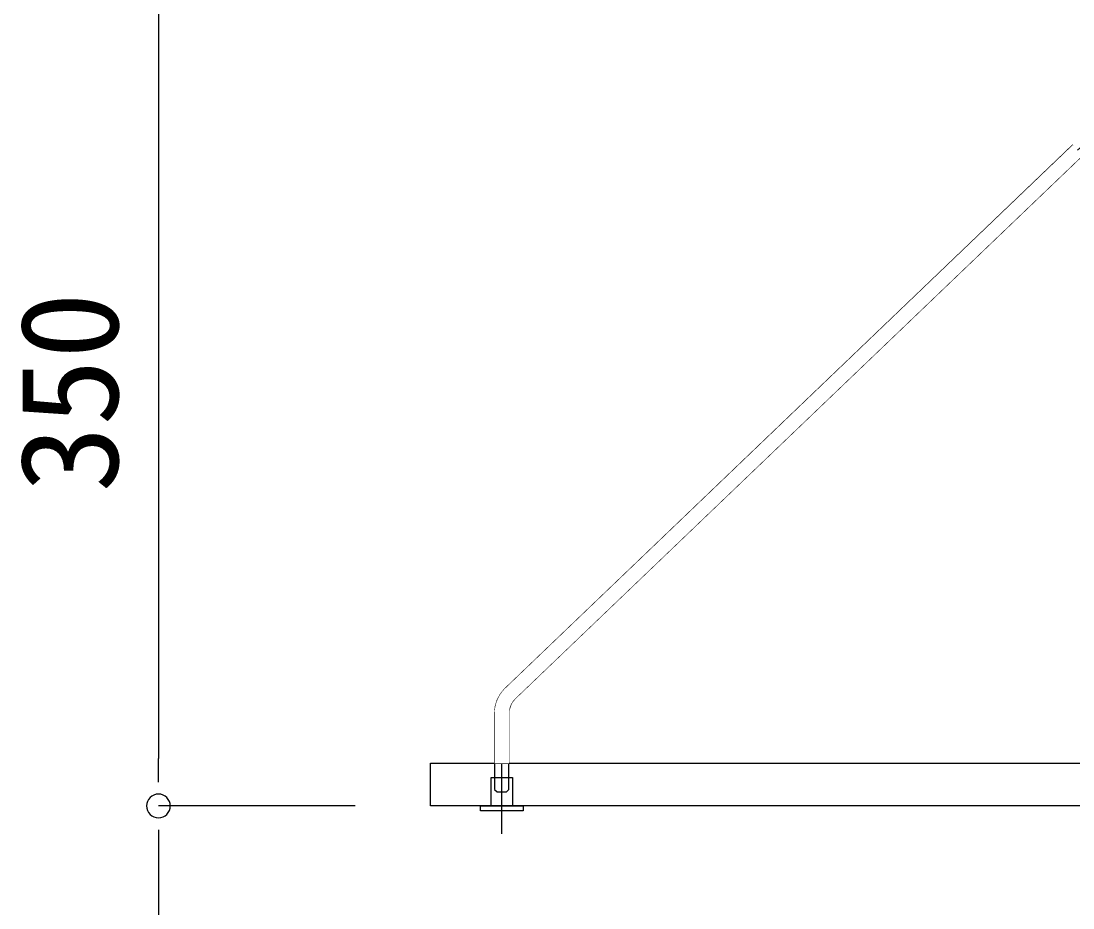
# Model space of a CAD drawing. Units: millimetres, scale not verified. Extents: x -4205 to 4205, y -2975 to 2975.
# Drawn here: x -919.1 to -476, y -942.6 to -568.8 of the extents above; entities that cross this region are included whole.
import ezdxf
from ezdxf.enums import TextEntityAlignment as Align

# ---------------------------------------------------------------- set-up
doc = ezdxf.new("R2010")
doc.units = ezdxf.units.MM
doc.header["$LTSCALE"] = 20
for name, color, linetype in [('0-0', 7, 'Continuous'), ('0-4', 3, 'Continuous'), ('0-5', 7, 'Continuous')]:
    doc.layers.add(name, color=color, linetype=linetype)
doc.styles.add('ＭＳ ゴシック', font='')
doc.styles.get('ＭＳ ゴシック').set_extended_font_data('MS Gothic')

msp = doc.modelspace()

# ---------------------------------------------------------------- linework, layer by layer
at = {"layer": '0-0'}
msp.add_line((-716.63, -901.6), (-716.63, -873.6), dxfattribs=at)
for points in [[(-716.63, -911.3), (-716.63, -855.6), (-452.02, -602.14)], [(-476.04, -621), (-715.39, -850.26), (-716.35, -851.34), (-717.19, -852.51), (-717.92, -853.76), (-718.53, -855.07), (-719.01, -856.43), (-719.35, -857.83), (-719.56, -859.26), (-719.63, -860.71), (-719.63, -881.6)], [(-713.63, -860.71), (-713.59, -859.85), (-713.47, -859.01), (-713.27, -858.17), (-712.99, -857.37), (-712.63, -856.59), (-712.21, -855.85), (-711.71, -855.15), (-711.15, -854.5), (-472.2, -625.62)], [(-719.63, -881.6), (-713.63, -881.6), (-713.63, -860.71)], [(-719.63, -881.6), (-719.63, -892.6), (-718.63, -893.6), (-714.63, -893.6), (-713.63, -892.6), (-713.63, -881.6)]]:
    msp.add_lwpolyline(points, dxfattribs=at)
for points in [[(-746.63, -881.6), (-446.63, -881.6), (-446.63, -899.6), (-746.63, -899.6)], [(-721.13, -887.6), (-712.13, -887.6), (-712.13, -899.6), (-721.13, -899.6)], [(-725.63, -899.6), (-707.63, -899.6), (-707.63, -901.6), (-725.63, -901.6)]]:
    msp.add_lwpolyline(points, close=True, dxfattribs=at)
at = {"layer": '0-4'}
for p, q in [((-861.24, -569.6), (-861.24, -879.6)), ((-778.38, -899.6), (-861.24, -899.6)), ((-778.38, -899.6), (-861.24, -899.6)), ((-861.24, -919.6), (-861.24, -1229.6))]:
    msp.add_line(p, q, dxfattribs=at)
at = {"layer": '0-5', "color": 3}
for p, q in [((-861.24, -559.6), (-861.24, -569.6)), ((-861.24, -889.6), (-861.24, -879.6)), ((-861.24, -909.6), (-861.24, -919.6))]:
    msp.add_line(p, q, dxfattribs=at)
at = {"layer": '0-5'}
for points in [[(-861.24, -894.6), (-862.21, -894.69), (-863.15, -894.98), (-864.02, -895.44), (-864.77, -896.06), (-865.4, -896.82), (-865.86, -897.68), (-866.14, -898.62), (-866.24, -899.6), (-866.14, -900.57), (-865.86, -901.51), (-865.4, -902.37), (-864.77, -903.13), (-864.02, -903.75), (-863.15, -904.22), (-862.21, -904.5), (-861.24, -904.6), (-860.26, -904.5), (-859.32, -904.22), (-858.46, -903.75), (-857.7, -903.13), (-857.08, -902.37), (-856.62, -901.51), (-856.33, -900.57), (-856.24, -899.6), (-856.33, -898.62), (-856.62, -897.68), (-857.08, -896.82), (-857.7, -896.06), (-858.46, -895.44), (-859.32, -894.98), (-860.26, -894.69)], [(-861.24, -904.6), (-860.26, -904.5), (-859.32, -904.22), (-858.46, -903.75), (-857.7, -903.13), (-857.08, -902.37), (-856.62, -901.51), (-856.33, -900.57), (-856.24, -899.6), (-856.33, -898.62), (-856.62, -897.68), (-857.08, -896.82), (-857.7, -896.06), (-858.46, -895.44), (-859.32, -894.98), (-860.26, -894.69), (-861.24, -894.6), (-862.21, -894.69), (-863.15, -894.98), (-864.02, -895.44), (-864.77, -896.06), (-865.4, -896.82), (-865.86, -897.68), (-866.14, -898.62), (-866.24, -899.6), (-866.14, -900.57), (-865.86, -901.51), (-865.4, -902.37), (-864.77, -903.13), (-864.02, -903.75), (-863.15, -904.22), (-862.21, -904.5)]]:
    msp.add_lwpolyline(points, close=True, dxfattribs=at)

# ---------------------------------------------------------------- texts
at = {"layer": '0-4', "color": 7, "style": 'ＭＳ ゴシック'}
msp.add_text('350', height=41.38, rotation=90, dxfattribs=at).set_placement((-865.83, -767.49), align=Align.BOTTOM_LEFT)

# ---------------------------------------------------------------- next in the draw order: wipeouts: each hides what was drawn before it
msp.add_wipeout([(-715.39, -850.26), (-713.63, -860.71), (-713.63, -881.6), (-713.63, -881.6)])

# ---------------------------------------------------------------- next in the draw order: wipeouts: each hides what was drawn before it
msp.add_wipeout([(-715.39, -850.26), (-713.63, -860.49), (-713.63, -860.71), (-713.63, -860.71)])

# ---------------------------------------------------------------- next in the draw order: wipeouts: each hides what was drawn before it
msp.add_wipeout([(-715.39, -850.26), (-713.62, -860.28), (-713.63, -860.49), (-713.63, -860.49)])

# ---------------------------------------------------------------- next in the draw order: wipeouts: each hides what was drawn before it
msp.add_wipeout([(-715.39, -850.26), (-713.61, -860.06), (-713.62, -860.28), (-713.62, -860.28)])

# ---------------------------------------------------------------- next in the draw order: wipeouts: each hides what was drawn before it
msp.add_wipeout([(-715.39, -850.26), (-713.59, -859.85), (-713.61, -860.06), (-713.61, -860.06)])

# ---------------------------------------------------------------- next in the draw order: wipeouts: each hides what was drawn before it
msp.add_wipeout([(-715.39, -850.26), (-713.57, -859.64), (-713.59, -859.85), (-713.59, -859.85)])

# ---------------------------------------------------------------- next in the draw order: wipeouts: each hides what was drawn before it
msp.add_wipeout([(-715.39, -850.26), (-713.54, -859.43), (-713.57, -859.64), (-713.57, -859.64)])

# ---------------------------------------------------------------- next in the draw order: wipeouts: each hides what was drawn before it
msp.add_wipeout([(-715.39, -850.26), (-713.51, -859.22), (-713.54, -859.43), (-713.54, -859.43)])

# ---------------------------------------------------------------- next in the draw order: wipeouts: each hides what was drawn before it
msp.add_wipeout([(-715.39, -850.26), (-713.47, -859.01), (-713.51, -859.22), (-713.51, -859.22)])

# ---------------------------------------------------------------- next in the draw order: wipeouts: each hides what was drawn before it
msp.add_wipeout([(-715.39, -850.26), (-713.42, -858.8), (-713.47, -859.01), (-713.47, -859.01)])

# ---------------------------------------------------------------- next in the draw order: wipeouts: each hides what was drawn before it
msp.add_wipeout([(-715.39, -850.26), (-713.38, -858.59), (-713.42, -858.8), (-713.42, -858.8)])

# ---------------------------------------------------------------- next in the draw order: wipeouts: each hides what was drawn before it
msp.add_wipeout([(-715.39, -850.26), (-713.32, -858.38), (-713.38, -858.59), (-713.38, -858.59)])

# ---------------------------------------------------------------- next in the draw order: wipeouts: each hides what was drawn before it
msp.add_wipeout([(-715.39, -850.26), (-713.27, -858.17), (-713.32, -858.38), (-713.32, -858.38)])

# ---------------------------------------------------------------- next in the draw order: wipeouts: each hides what was drawn before it
msp.add_wipeout([(-715.39, -850.26), (-713.2, -857.97), (-713.27, -858.17), (-713.27, -858.17)])

# ---------------------------------------------------------------- next in the draw order: wipeouts: each hides what was drawn before it
msp.add_wipeout([(-715.39, -850.26), (-713.14, -857.77), (-713.2, -857.97), (-713.2, -857.97)])

# ---------------------------------------------------------------- next in the draw order: wipeouts: each hides what was drawn before it
msp.add_wipeout([(-715.39, -850.26), (-713.06, -857.57), (-713.14, -857.77), (-713.14, -857.77)])

# ---------------------------------------------------------------- next in the draw order: wipeouts: each hides what was drawn before it
msp.add_wipeout([(-715.39, -850.26), (-712.99, -857.37), (-713.06, -857.57), (-713.06, -857.57)])

# ---------------------------------------------------------------- next in the draw order: wipeouts: each hides what was drawn before it
msp.add_wipeout([(-715.39, -850.26), (-712.91, -857.17), (-712.99, -857.37), (-712.99, -857.37)])

# ---------------------------------------------------------------- next in the draw order: wipeouts: each hides what was drawn before it
msp.add_wipeout([(-715.39, -850.26), (-712.82, -856.97), (-712.91, -857.17), (-712.91, -857.17)])

# ---------------------------------------------------------------- next in the draw order: wipeouts: each hides what was drawn before it
msp.add_wipeout([(-715.39, -850.26), (-712.73, -856.78), (-712.82, -856.97), (-712.82, -856.97)])

# ---------------------------------------------------------------- next in the draw order: wipeouts: each hides what was drawn before it
msp.add_wipeout([(-715.39, -850.26), (-712.63, -856.59), (-712.73, -856.78), (-712.73, -856.78)])

# ---------------------------------------------------------------- next in the draw order: wipeouts: each hides what was drawn before it
msp.add_wipeout([(-715.39, -850.26), (-712.53, -856.4), (-712.63, -856.59), (-712.63, -856.59)])

# ---------------------------------------------------------------- next in the draw order: wipeouts: each hides what was drawn before it
msp.add_wipeout([(-715.39, -850.26), (-712.43, -856.21), (-712.53, -856.4), (-712.53, -856.4)])

# ---------------------------------------------------------------- next in the draw order: wipeouts: each hides what was drawn before it
msp.add_wipeout([(-715.39, -850.26), (-712.32, -856.03), (-712.43, -856.21), (-712.43, -856.21)])

# ---------------------------------------------------------------- next in the draw order: wipeouts: each hides what was drawn before it
msp.add_wipeout([(-715.39, -850.26), (-712.21, -855.85), (-712.32, -856.03), (-712.32, -856.03)])

# ---------------------------------------------------------------- next in the draw order: wipeouts: each hides what was drawn before it
msp.add_wipeout([(-715.39, -850.26), (-712.09, -855.67), (-712.21, -855.85), (-712.21, -855.85)])

# ---------------------------------------------------------------- next in the draw order: wipeouts: each hides what was drawn before it
msp.add_wipeout([(-715.39, -850.26), (-711.97, -855.49), (-712.09, -855.67), (-712.09, -855.67)])

# ---------------------------------------------------------------- next in the draw order: wipeouts: each hides what was drawn before it
msp.add_wipeout([(-715.39, -850.26), (-711.84, -855.32), (-711.97, -855.49), (-711.97, -855.49)])

# ---------------------------------------------------------------- next in the draw order: wipeouts: each hides what was drawn before it
msp.add_wipeout([(-715.39, -850.26), (-711.71, -855.15), (-711.84, -855.32), (-711.84, -855.32)])

# ---------------------------------------------------------------- next in the draw order: wipeouts: each hides what was drawn before it
msp.add_wipeout([(-715.39, -850.26), (-711.58, -854.98), (-711.71, -855.15), (-711.71, -855.15)])

# ---------------------------------------------------------------- next in the draw order: wipeouts: each hides what was drawn before it
msp.add_wipeout([(-715.39, -850.26), (-711.44, -854.82), (-711.58, -854.98), (-711.58, -854.98)])

# ---------------------------------------------------------------- next in the draw order: wipeouts: each hides what was drawn before it
msp.add_wipeout([(-715.39, -850.26), (-711.3, -854.66), (-711.44, -854.82), (-711.44, -854.82)])

# ---------------------------------------------------------------- next in the draw order: wipeouts: each hides what was drawn before it
msp.add_wipeout([(-715.39, -850.26), (-711.15, -854.5), (-711.3, -854.66), (-711.3, -854.66)])

# ---------------------------------------------------------------- next in the draw order: wipeouts: each hides what was drawn before it
msp.add_wipeout([(-711.15, -854.5), (-476.04, -621), (-472.2, -625.62), (-472.2, -625.62)])

# ---------------------------------------------------------------- next in the draw order: wipeouts: each hides what was drawn before it
msp.add_wipeout([(-715.39, -850.26), (-476.04, -621), (-711.15, -854.5), (-711.15, -854.5)])

# ---------------------------------------------------------------- next in the draw order: wipeouts: each hides what was drawn before it
msp.add_wipeout([(-715.64, -850.52), (-715.39, -850.26), (-713.63, -881.6), (-713.63, -881.6)])

# ---------------------------------------------------------------- next in the draw order: wipeouts: each hides what was drawn before it
msp.add_wipeout([(-715.88, -850.79), (-715.64, -850.52), (-713.63, -881.6), (-713.63, -881.6)])

# ---------------------------------------------------------------- next in the draw order: wipeouts: each hides what was drawn before it
msp.add_wipeout([(-716.12, -851.06), (-715.88, -850.79), (-713.63, -881.6), (-713.63, -881.6)])

# ---------------------------------------------------------------- next in the draw order: wipeouts: each hides what was drawn before it
msp.add_wipeout([(-716.35, -851.34), (-716.12, -851.06), (-713.63, -881.6), (-713.63, -881.6)])

# ---------------------------------------------------------------- next in the draw order: wipeouts: each hides what was drawn before it
msp.add_wipeout([(-716.57, -851.62), (-716.35, -851.34), (-713.63, -881.6), (-713.63, -881.6)])

# ---------------------------------------------------------------- next in the draw order: wipeouts: each hides what was drawn before it
msp.add_wipeout([(-716.78, -851.91), (-716.57, -851.62), (-713.63, -881.6), (-713.63, -881.6)])

# ---------------------------------------------------------------- next in the draw order: wipeouts: each hides what was drawn before it
msp.add_wipeout([(-716.99, -852.21), (-716.78, -851.91), (-713.63, -881.6), (-713.63, -881.6)])

# ---------------------------------------------------------------- next in the draw order: wipeouts: each hides what was drawn before it
msp.add_wipeout([(-717.19, -852.51), (-716.99, -852.21), (-713.63, -881.6), (-713.63, -881.6)])

# ---------------------------------------------------------------- next in the draw order: wipeouts: each hides what was drawn before it
msp.add_wipeout([(-717.39, -852.81), (-717.19, -852.51), (-713.63, -881.6), (-713.63, -881.6)])

# ---------------------------------------------------------------- next in the draw order: wipeouts: each hides what was drawn before it
msp.add_wipeout([(-717.57, -853.12), (-717.39, -852.81), (-713.63, -881.6), (-713.63, -881.6)])

# ---------------------------------------------------------------- next in the draw order: wipeouts: each hides what was drawn before it
msp.add_wipeout([(-717.75, -853.44), (-717.57, -853.12), (-713.63, -881.6), (-713.63, -881.6)])

# ---------------------------------------------------------------- next in the draw order: wipeouts: each hides what was drawn before it
msp.add_wipeout([(-717.92, -853.76), (-717.75, -853.44), (-713.63, -881.6), (-713.63, -881.6)])

# ---------------------------------------------------------------- next in the draw order: wipeouts: each hides what was drawn before it
msp.add_wipeout([(-718.09, -854.08), (-717.92, -853.76), (-713.63, -881.6), (-713.63, -881.6)])

# ---------------------------------------------------------------- next in the draw order: wipeouts: each hides what was drawn before it
msp.add_wipeout([(-718.24, -854.4), (-718.09, -854.08), (-713.63, -881.6), (-713.63, -881.6)])

# ---------------------------------------------------------------- next in the draw order: wipeouts: each hides what was drawn before it
msp.add_wipeout([(-718.39, -854.73), (-718.24, -854.4), (-713.63, -881.6), (-713.63, -881.6)])

# ---------------------------------------------------------------- next in the draw order: wipeouts: each hides what was drawn before it
msp.add_wipeout([(-718.53, -855.07), (-718.39, -854.73), (-713.63, -881.6), (-713.63, -881.6)])

# ---------------------------------------------------------------- next in the draw order: wipeouts: each hides what was drawn before it
msp.add_wipeout([(-718.66, -855.4), (-718.53, -855.07), (-713.63, -881.6), (-713.63, -881.6)])

# ---------------------------------------------------------------- next in the draw order: wipeouts: each hides what was drawn before it
msp.add_wipeout([(-718.79, -855.74), (-718.66, -855.4), (-713.63, -881.6), (-713.63, -881.6)])

# ---------------------------------------------------------------- next in the draw order: wipeouts: each hides what was drawn before it
msp.add_wipeout([(-718.9, -856.09), (-718.79, -855.74), (-713.63, -881.6), (-713.63, -881.6)])

# ---------------------------------------------------------------- next in the draw order: wipeouts: each hides what was drawn before it
msp.add_wipeout([(-719.01, -856.43), (-718.9, -856.09), (-713.63, -881.6), (-713.63, -881.6)])

# ---------------------------------------------------------------- next in the draw order: wipeouts: each hides what was drawn before it
msp.add_wipeout([(-719.11, -856.78), (-719.01, -856.43), (-713.63, -881.6), (-713.63, -881.6)])

# ---------------------------------------------------------------- next in the draw order: wipeouts: each hides what was drawn before it
msp.add_wipeout([(-719.2, -857.13), (-719.11, -856.78), (-713.63, -881.6), (-713.63, -881.6)])

# ---------------------------------------------------------------- next in the draw order: wipeouts: each hides what was drawn before it
msp.add_wipeout([(-719.28, -857.48), (-719.2, -857.13), (-713.63, -881.6), (-713.63, -881.6)])

# ---------------------------------------------------------------- next in the draw order: wipeouts: each hides what was drawn before it
msp.add_wipeout([(-719.35, -857.83), (-719.28, -857.48), (-713.63, -881.6), (-713.63, -881.6)])

# ---------------------------------------------------------------- next in the draw order: wipeouts: each hides what was drawn before it
msp.add_wipeout([(-719.42, -858.19), (-719.35, -857.83), (-713.63, -881.6), (-713.63, -881.6)])

# ---------------------------------------------------------------- next in the draw order: wipeouts: each hides what was drawn before it
msp.add_wipeout([(-719.47, -858.55), (-719.42, -858.19), (-713.63, -881.6), (-713.63, -881.6)])

# ---------------------------------------------------------------- next in the draw order: wipeouts: each hides what was drawn before it
msp.add_wipeout([(-719.52, -858.9), (-719.47, -858.55), (-713.63, -881.6), (-713.63, -881.6)])

# ---------------------------------------------------------------- next in the draw order: wipeouts: each hides what was drawn before it
msp.add_wipeout([(-719.56, -859.26), (-719.52, -858.9), (-713.63, -881.6), (-713.63, -881.6)])

# ---------------------------------------------------------------- next in the draw order: wipeouts: each hides what was drawn before it
msp.add_wipeout([(-719.59, -859.62), (-719.56, -859.26), (-713.63, -881.6), (-713.63, -881.6)])

# ---------------------------------------------------------------- next in the draw order: wipeouts: each hides what was drawn before it
msp.add_wipeout([(-719.61, -859.98), (-719.59, -859.62), (-713.63, -881.6), (-713.63, -881.6)])

# ---------------------------------------------------------------- next in the draw order: wipeouts: each hides what was drawn before it
msp.add_wipeout([(-719.63, -860.34), (-719.61, -859.98), (-713.63, -881.6), (-713.63, -881.6)])

# ---------------------------------------------------------------- next in the draw order: wipeouts: each hides what was drawn before it
msp.add_wipeout([(-719.63, -881.6), (-719.63, -860.34), (-713.63, -881.6), (-713.63, -881.6)])

# ---------------------------------------------------------------- next in the draw order: linework, layer by layer
at = {"layer": '0-0'}
msp.add_solid([(-719.63, -860.71), (-719.63, -860.34), (-719.63, -881.6)], dxfattribs=at)

doc.saveas('drawing.dxf')
